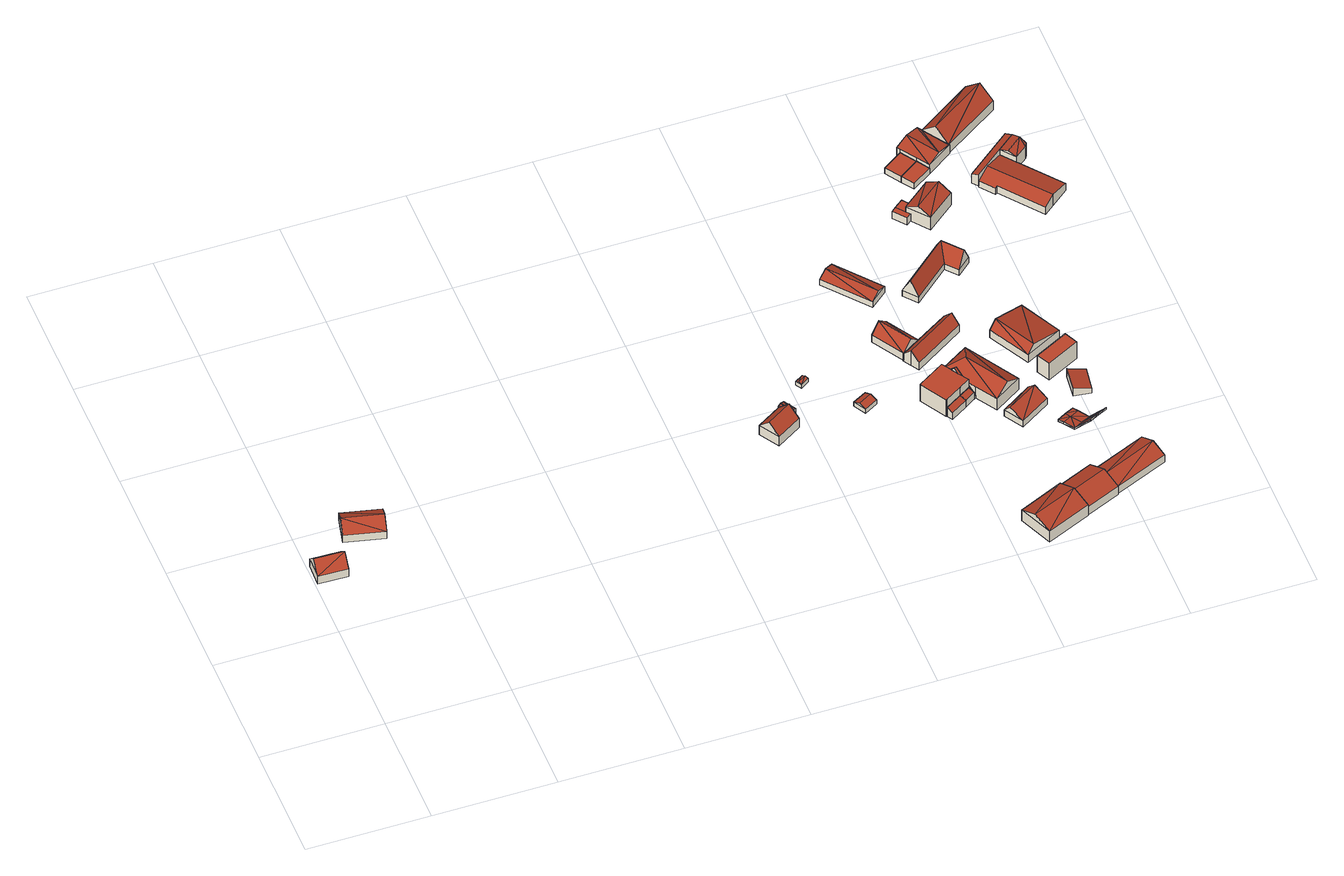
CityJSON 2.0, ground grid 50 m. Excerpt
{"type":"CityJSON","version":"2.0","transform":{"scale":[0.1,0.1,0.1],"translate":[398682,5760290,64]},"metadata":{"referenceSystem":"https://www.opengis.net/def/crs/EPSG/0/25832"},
"CityObjects":{
"building1":{"type":"Building","attributes":{"Gemeindeschluessel":"05515000","Geometrietyp2DReferenz":"3000","function":"31001_1000","roofType":"3100","measuredHeight":8.71},"address":[{"country":"Germany","locality":"Münster","thoroughfareNumber":"37","thoroughfareName":"Hunnebeckweg"}],"geometry":[{"type":"Solid","lod":"2","boundaries":[[[[0,1,2,3]],[[4,5,1,0]],[[6,7,5,4]],[[3,2,7,6]],[[0,8,4]],[[6,9,3]],[[9,8,0]],[[0,3,9]],[[8,9,6]],[[6,4,8]],[[1,5,7,2]]]],"semantics":{"surfaces":[{"type":"WallSurface"},{"type":"RoofSurface"},{"type":"GroundSurface"}],"values":[[0,0,0,0,0,0,1,1,1,1,2]]}}]},
"building2":{"type":"Building","attributes":{"Gemeindeschluessel":"05515000","Geometrietyp2DReferenz":"3000","function":"31001_2700","roofType":"3100","measuredHeight":7},"geometry":[{"type":"Solid","lod":"2","boundaries":[[[[10,11,12,13]],[[14,15,11,10]],[[16,17,15,14]],[[13,12,17,16]],[[10,18,14]],[[16,19,13]],[[18,10,13]],[[13,19,18]],[[14,18,19]],[[19,16,14]],[[11,15,17,12]]]],"semantics":{"surfaces":[{"type":"WallSurface"},{"type":"RoofSurface"},{"type":"GroundSurface"}],"values":[[0,0,0,0,0,0,1,1,1,1,2]]}}]},
"building3":{"type":"Building","attributes":{"Gemeindeschluessel":"05515000","Geometrietyp2DReferenz":"3000","function":"31001_1000","roofType":"3100","measuredHeight":9.49},"address":[{"country":"Germany","locality":"Münster","thoroughfareNumber":"35","thoroughfareName":"Hunnebeckweg"}],"geometry":[{"type":"Solid","lod":"2","boundaries":[[[[20,21,22,23]],[[24,25,21,20]],[[26,27,25,24]],[[23,22,27,26]],[[20,28,24]],[[26,29,23]],[[23,29,28,20]],[[24,28,29,26]],[[21,25,27,22]]]],"semantics":{"surfaces":[{"type":"WallSurface"},{"type":"RoofSurface"},{"type":"GroundSurface"}],"values":[[0,0,0,0,0,0,1,1,2]]}}]},
"building4":{"type":"Building","attributes":{"Gemeindeschluessel":"05515000","Geometrietyp2DReferenz":"3000","function":"51009_1611","roofType":"3100","measuredHeight":3.3},"geometry":[{"type":"Solid","lod":"2","boundaries":[[[[30,31,32,33]],[[34,35,31,30]],[[36,37,35,34]],[[33,32,37,36]],[[30,38,34]],[[36,39,33]],[[38,30,33]],[[33,39,38]],[[34,38,39]],[[39,36,34]],[[31,35,37,32]]]],"semantics":{"surfaces":[{"type":"WallSurface"},{"type":"RoofSurface"},{"type":"GroundSurface"}],"values":[[0,0,0,0,0,0,1,1,1,1,2]]}}]},
"building5":{"type":"Building","attributes":{"Gemeindeschluessel":"05515000","Geometrietyp2DReferenz":"3000","function":"31001_2700","roofType":"3100","measuredHeight":2.52},"geometry":[{"type":"Solid","lod":"2","boundaries":[[[[40,41,42,43]],[[44,45,41,40]],[[46,47,45,44]],[[43,42,47,46]],[[40,48,44]],[[46,49,43]],[[40,43,49]],[[49,48,40]],[[48,49,46]],[[46,44,48]],[[41,45,47,42]]]],"semantics":{"surfaces":[{"type":"WallSurface"},{"type":"RoofSurface"},{"type":"GroundSurface"}],"values":[[0,0,0,0,0,0,1,1,1,1,2]]}}]},
"building6":{"type":"Building","attributes":{"Gemeindeschluessel":"05515000","Geometrietyp2DReferenz":"3000","function":"31001_2700","roofType":"3100","measuredHeight":3.29},"geometry":[{"type":"Solid","lod":"2","boundaries":[[[[50,51,52,53]],[[54,55,51,50]],[[56,57,55,54]],[[53,52,57,56]],[[50,58,54]],[[56,59,53]],[[53,59,58,50]],[[54,58,59,56]],[[51,55,57,52]]]],"semantics":{"surfaces":[{"type":"WallSurface"},{"type":"RoofSurface"},{"type":"GroundSurface"}],"values":[[0,0,0,0,0,0,1,1,2]]}}]},
"building7":{"type":"Building","attributes":{"Gemeindeschluessel":"05515000","Geometrietyp2DReferenz":"3000","function":"31001_2700","roofType":"3100","measuredHeight":8.99},"geometry":[{"type":"Solid","lod":"2","boundaries":[[[[60,61,62,63]],[[64,65,61,60]],[[66,67,65,64]],[[63,62,67,66]],[[60,68,64]],[[66,69,63]],[[60,63,69]],[[69,68,60]],[[68,69,66]],[[66,64,68]],[[61,65,67,62]]]],"semantics":{"surfaces":[{"type":"WallSurface"},{"type":"RoofSurface"},{"type":"GroundSurface"}],"values":[[0,0,0,0,0,0,1,1,1,1,2]]}}]},
"building8":{"type":"Building","attributes":{"Gemeindeschluessel":"05515000","Geometrietyp2DReferenz":"3000","function":"31001_2700","roofType":"3100","measuredHeight":7.82},"geometry":[{"type":"Solid","lod":"2","boundaries":[[[[70,71,72,73]],[[74,75,71,70]],[[76,77,75,74]],[[73,72,77,76]],[[70,78,74]],[[76,79,73]],[[73,79,78]],[[78,70,73]],[[79,76,74]],[[74,78,79]],[[71,75,77,72]]]],"semantics":{"surfaces":[{"type":"WallSurface"},{"type":"RoofSurface"},{"type":"GroundSurface"}],"values":[[0,0,0,0,0,0,1,1,1,1,2]]}}]},
"building9":{"type":"Building","attributes":{"Gemeindeschluessel":"05515000","Geometrietyp2DReferenz":"3000","function":"31001_2700","roofType":"3100","measuredHeight":5.02},"geometry":[{"type":"Solid","lod":"2","boundaries":[[[[80,81,82,83]],[[84,85,81,80]],[[86,87,85,84]],[[83,82,87,86]],[[80,88,84]],[[86,89,83]],[[83,89,88]],[[88,80,83]],[[89,86,84]],[[84,88,89]],[[81,85,87,82]]]],"semantics":{"surfaces":[{"type":"WallSurface"},{"type":"RoofSurface"},{"type":"GroundSurface"}],"values":[[0,0,0,0,0,0,1,1,1,1,2]]}}]},
"building10":{"type":"Building","attributes":{"Gemeindeschluessel":"05515000","Geometrietyp2DReferenz":"3000","function":"51009_1610","roofType":"2100","measuredHeight":4.62},"geometry":[{"type":"Solid","lod":"2","boundaries":[[[[90,91,92,93]],[[94,95,91,90]],[[96,97,95,94]],[[93,92,97,96]],[[94,90,93,96]],[[91,95,97,92]]]],"semantics":{"surfaces":[{"type":"WallSurface"},{"type":"RoofSurface"},{"type":"GroundSurface"}],"values":[[0,0,0,0,1,2]]}}]},
"building11":{"type":"Building","attributes":{"Gemeindeschluessel":"05515000","Geometrietyp2DReferenz":"3000","function":"31001_1000"},"address":[{"country":"Germany","locality":"Münster","thoroughfareNumber":"33","thoroughfareName":"Hunnebeckweg"}],"children":["building11-1","building11-2","building11-3","building11-4"]},
"building11-1":{"type":"BuildingPart","attributes":{"roofType":"3100","measuredHeight":10.8},"parents":["building11"],"geometry":[{"type":"Solid","lod":"2","boundaries":[[[[98,99,100,101]],[[102,103,104,105]],[[101,106,107,108,109,98]],[[105,110,108,107,111,112,102]],[[99,104,103,113,100]],[[104,99,98,105]],[[103,102,114,113]],[[113,114,101,100]],[[108,110,109]],[[109,110,105,98]],[[106,111,107]],[[114,102,112]],[[106,101,114,112,111]]]],"semantics":{"surfaces":[{"type":"WallSurface"},{"type":"RoofSurface"},{"type":"GroundSurface"},{"type":"ClosureSurface"}],"values":[[0,0,1,1,2,3,0,3,0,3,0,0,3]]}}]},
"building11-2":{"type":"BuildingPart","attributes":{"roofType":"2100","measuredHeight":4.75},"parents":["building11"],"geometry":[{"type":"Solid","lod":"2","boundaries":[[[[94,115,116,96]],[[117,118,115,94]],[[119,120,118,117]],[[117,94,96,119]],[[115,118,120,116]],[[120,119,96,116]]]],"semantics":{"surfaces":[{"type":"WallSurface"},{"type":"RoofSurface"},{"type":"GroundSurface"},{"type":"ClosureSurface"}],"values":[[0,0,0,1,2,3]]}}]},
"building11-3":{"type":"BuildingPart","attributes":{"roofType":"5000","measuredHeight":9.9},"parents":["building11"],"geometry":[{"type":"Solid","lod":"2","boundaries":[[[[121,122,99,98,123]],[[124,125,122,121]],[[126,127,125,124]],[[128,105,104,127,126]],[[123,129,121]],[[126,130,129]],[[129,123,109,110,128,126]],[[130,124,121]],[[121,129,130]],[[130,126,124]],[[99,122,125,127,104]],[[109,123,98]],[[128,110,105]],[[99,104,105,98]],[[105,110,109,98]]]],"semantics":{"surfaces":[{"type":"WallSurface"},{"type":"RoofSurface"},{"type":"GroundSurface"},{"type":"ClosureSurface"}],"values":[[0,0,0,0,1,1,1,1,1,0,2,0,0,3,3]]}}]},
"building11-4":{"type":"BuildingPart","attributes":{"roofType":"9999","measuredHeight":9.04},"parents":["building11"],"geometry":[{"type":"Solid","lod":"2","boundaries":[[[[131,111,106,132,133,134,135,136,137]],[[135,138,120,119,136]],[[134,139,138,135]],[[133,140,139,134]],[[132,101,100,140,133]],[[111,131,112]],[[132,106,101]],[[137,96,116,113,114,112,131]],[[96,137,136,119]],[[100,101,114,113]],[[101,106,111,112,114]],[[120,116,96,119]],[[138,139,140,100,113,116,120]]]],"semantics":{"surfaces":[{"type":"RoofSurface"},{"type":"WallSurface"},{"type":"GroundSurface"}],"values":[[0,1,1,1,1,1,1,1,1,1,1,1,2]]}}]},
"building12":{"type":"Building","attributes":{"Gemeindeschluessel":"05515000","Geometrietyp2DReferenz":"3000","function":"31001_2700","roofType":"3100","measuredHeight":8.03},"geometry":[{"type":"Solid","lod":"2","boundaries":[[[[141,142,143,144]],[[145,146,142,141]],[[147,148,146,145]],[[149,150,148,147]],[[151,152,150,149]],[[153,154,152,151]],[[73,155,154,153]],[[144,143,155,73]],[[149,147,145,151]],[[141,144,73,153,151,145]],[[142,146,148,150,152,154,155,143]]]],"semantics":{"surfaces":[{"type":"WallSurface"},{"type":"RoofSurface"},{"type":"GroundSurface"}],"values":[[0,0,0,0,0,0,0,0,1,1,2]]}}]},
"building13":{"type":"Building","attributes":{"Gemeindeschluessel":"05515000","Geometrietyp2DReferenz":"3000","function":"31001_2700","roofType":"5000","measuredHeight":7.71},"geometry":[{"type":"Solid","lod":"2","boundaries":[[[[156,157,158,159]],[[160,161,157,156]],[[162,163,161,160]],[[164,165,163,162]],[[159,158,165,164]],[[166,160,156,159,167]],[[162,166,167,164]],[[160,166,162]],[[164,167,159]],[[157,161,163,165,158]]]],"semantics":{"surfaces":[{"type":"WallSurface"},{"type":"RoofSurface"},{"type":"GroundSurface"}],"values":[[0,0,0,0,0,1,1,0,0,2]]}}]},
"building14":{"type":"Building","attributes":{"Gemeindeschluessel":"05515000","Geometrietyp2DReferenz":"3000","function":"31001_2700","roofType":"3100","measuredHeight":6.54},"geometry":[{"type":"Solid","lod":"2","boundaries":[[[[168,169,170,171]],[[172,173,169,168]],[[174,175,173,172]],[[171,170,175,174]],[[168,176,172]],[[174,177,171]],[[168,171,177]],[[177,176,168]],[[176,177,174]],[[174,172,176]],[[169,173,175,170]]]],"semantics":{"surfaces":[{"type":"WallSurface"},{"type":"RoofSurface"},{"type":"GroundSurface"}],"values":[[0,0,0,0,0,0,1,1,1,1,2]]}}]},
"building15":{"type":"Building","attributes":{"Gemeindeschluessel":"05515000","Geometrietyp2DReferenz":"3000","function":"31001_2700","roofType":"3100","measuredHeight":6.72},"geometry":[{"type":"Solid","lod":"2","boundaries":[[[[178,179,180,181]],[[182,183,179,178]],[[162,184,183,182]],[[181,180,184,162]],[[178,185,182]],[[162,186,181]],[[186,185,178]],[[178,181,186]],[[162,182,185]],[[185,186,162]],[[179,183,184,180]]]],"semantics":{"surfaces":[{"type":"WallSurface"},{"type":"RoofSurface"},{"type":"GroundSurface"}],"values":[[0,0,0,0,0,0,1,1,1,1,2]]}}]},
"building16":{"type":"Building","attributes":{"Geometrietyp2DReferenz":"2000","Gemeindeschluessel":"05515000","function":"53001_1800","roofType":"9999","measuredHeight":1},"geometry":[{"type":"Solid","lod":"2","boundaries":[[[[187,188,189]],[[188,190,189]],[[191,192,187]],[[192,188,187]],[[193,194,191]],[[194,192,191]],[[195,196,193]],[[196,194,193]],[[197,198,195]],[[198,196,195]],[[199,200,197]],[[200,198,197]],[[201,202,199]],[[202,200,199]],[[203,204,201]],[[204,202,201]],[[205,206,203]],[[206,204,203]],[[207,208,205]],[[208,206,205]],[[190,209,210]],[[210,209,207]],[[209,208,207]],[[189,190,210]],[[194,211,192]],[[211,190,192]],[[192,190,188]],[[212,211,194]],[[213,212,196]],[[196,212,194]],[[200,213,198]],[[198,213,196]],[[208,209,211]],[[211,209,190]],[[206,208,211]],[[206,211,212]],[[204,206,213]],[[213,206,212]],[[202,204,200]],[[200,204,213]],[[214,191,189]],[[191,187,189]],[[215,193,214]],[[193,191,214]],[[216,195,215]],[[195,193,215]],[[199,197,216]],[[197,195,216]],[[207,214,210]],[[203,216,205]],[[214,189,210]],[[205,214,207]],[[205,215,214]],[[216,215,205]],[[201,199,203]],[[199,216,203]]]],"semantics":{"surfaces":[{"type":"WallSurface"},{"type":"GroundSurface"},{"type":"RoofSurface"}],"values":[[0,0,0,0,0,0,0,0,0,0,0,0,0,0,0,0,0,0,0,0,0,0,0,0,1,1,1,1,1,1,1,1,1,1,1,1,1,1,1,1,2,2,2,2,2,2,2,2,2,2,2,2,2,2,2,2]]}}]},
"building17":{"type":"Building","attributes":{"Gemeindeschluessel":"05515000","Geometrietyp2DReferenz":"3000","function":"31001_2700","roofType":"5000","measuredHeight":10.42},"geometry":[{"type":"Solid","lod":"2","boundaries":[[[[217,218,219,220]],[[221,222,218,217]],[[223,224,222,221]],[[225,226,224,223]],[[227,228,226,225]],[[220,219,228,227]],[[227,225,229]],[[229,225,223,230]],[[231,230,223,221,232]],[[221,217,232]],[[232,217,220,231]],[[230,231,220,227,229]],[[218,222,224,226,228,219]]]],"semantics":{"surfaces":[{"type":"WallSurface"},{"type":"RoofSurface"},{"type":"GroundSurface"}],"values":[[0,0,0,0,0,0,0,1,1,0,1,1,2]]}}]},
"building18":{"type":"Building","attributes":{"Geometrietyp2DReferenz":"3000","Gemeindeschluessel":"05515000","function":"31001_2700","roofType":"3100","measuredHeight":7.66},"geometry":[{"type":"Solid","lod":"2","boundaries":[[[[233,234,235,236]],[[237,238,234,233]],[[239,240,238,237]],[[236,235,240,239]],[[233,241,237]],[[239,242,236]],[[236,242,241]],[[241,233,236]],[[242,239,237]],[[237,241,242]],[[234,238,240,235]]]],"semantics":{"surfaces":[{"type":"WallSurface"},{"type":"RoofSurface"},{"type":"GroundSurface"}],"values":[[0,0,0,0,0,0,1,1,1,1,2]]}}]},
"building19":{"type":"Building","attributes":{"Gemeindeschluessel":"05515000","Geometrietyp2DReferenz":"3000","function":"51003_1201","roofType":"1000","measuredHeight":9},"geometry":[{"type":"Solid","lod":"2","boundaries":[[[[243,244,245,246]],[[247,248,244,243]],[[249,250,248,247]],[[246,245,250,249]],[[247,243,246,249]],[[244,248,250,245]]]],"semantics":{"surfaces":[{"type":"WallSurface"},{"type":"RoofSurface"},{"type":"GroundSurface"}],"values":[[0,0,0,0,1,2]]}}]},
"building20":{"type":"Building","attributes":{"Gemeindeschluessel":"05515000","Geometrietyp2DReferenz":"3000","function":"51009_1610","roofType":"2100","measuredHeight":4.08},"geometry":[{"type":"Solid","lod":"2","boundaries":[[[[251,252,253,254]],[[255,256,252,251]],[[257,258,256,255]],[[254,253,258,257]],[[255,251,254,257]],[[252,256,258,253]]]],"semantics":{"surfaces":[{"type":"WallSurface"},{"type":"RoofSurface"},{"type":"GroundSurface"}],"values":[[0,0,0,0,1,2]]}}]},
"building21":{"type":"Building","attributes":{"Gemeindeschluessel":"05515000","Geometrietyp2DReferenz":"3000","function":"31001_1000"},"address":[{"country":"Germany","locality":"Münster","thoroughfareNumber":"34","thoroughfareName":"Hunnebeckweg"}],"children":["building21-1","building21-2","building21-3"]},
"building21-1":{"type":"BuildingPart","attributes":{"roofType":"1000","measuredHeight":3.86},"parents":["building21"],"geometry":[{"type":"Solid","lod":"2","boundaries":[[[[259,260,261,262]],[[263,264,260,259]],[[265,266,264,263]],[[263,259,262,267,265]],[[260,264,266,268,261]],[[266,265,267,268]],[[268,267,262,261]]]],"semantics":{"surfaces":[{"type":"WallSurface"},{"type":"RoofSurface"},{"type":"GroundSurface"},{"type":"ClosureSurface"}],"values":[[0,0,0,1,2,3,3]]}}]},
"building21-2":{"type":"BuildingPart","attributes":{"roofType":"1000","measuredHeight":3.9},"parents":["building21"],"geometry":[{"type":"Solid","lod":"2","boundaries":[[[[269,270,266,265]],[[271,272,270,269]],[[269,265,267,271]],[[266,270,272,268]],[[268,267,265,266]],[[272,271,267,268]]]],"semantics":{"surfaces":[{"type":"WallSurface"},{"type":"RoofSurface"},{"type":"GroundSurface"},{"type":"ClosureSurface"}],"values":[[0,0,1,2,3,3]]}}]},
"building21-3":{"type":"BuildingPart","attributes":{"roofType":"3100","measuredHeight":9.8},"parents":["building21"],"geometry":[{"type":"Solid","lod":"2","boundaries":[[[[273,274,275,276]],[[276,275,277,278]],[[273,279,280]],[[278,281,276]],[[273,276,281]],[[281,279,273]],[[279,281,278]],[[278,280,279]],[[274,261,268,272,277,275]],[[274,273,280,267,262,261]],[[261,262,267,268]],[[272,271,267,280,278,277]],[[268,267,271,272]]]],"semantics":{"surfaces":[{"type":"WallSurface"},{"type":"RoofSurface"},{"type":"GroundSurface"},{"type":"ClosureSurface"}],"values":[[0,0,0,0,1,1,1,1,2,0,3,0,3]]}}]},
"building22":{"type":"Building","attributes":{"Gemeindeschluessel":"05515000","Geometrietyp2DReferenz":"3000","function":"31001_2460","roofType":"1000","measuredHeight":3},"geometry":[{"type":"Solid","lod":"2","boundaries":[[[[282,283,284,285]],[[286,287,283,282]],[[288,289,287,286]],[[285,284,289,288]],[[286,282,285,288]],[[283,287,289,284]]]],"semantics":{"surfaces":[{"type":"WallSurface"},{"type":"RoofSurface"},{"type":"GroundSurface"}],"values":[[0,0,0,0,1,2]]}}]},
"building23":{"type":"Building","attributes":{"Gemeindeschluessel":"05515000","Geometrietyp2DReferenz":"3000","function":"51009_1610","roofType":"1000","measuredHeight":3.19},"geometry":[{"type":"Solid","lod":"2","boundaries":[[[[290,287,291,292]],[[293,283,287,290]],[[294,295,283,293]],[[292,291,295,294]],[[293,290,292,294]],[[287,283,295,291]]]],"semantics":{"surfaces":[{"type":"WallSurface"},{"type":"RoofSurface"},{"type":"GroundSurface"}],"values":[[0,0,0,0,1,2]]}}]},
"building24":{"type":"Building","attributes":{"Gemeindeschluessel":"05515000","Geometrietyp2DReferenz":"3000","function":"31001_2700","roofType":"5000","measuredHeight":6.36},"geometry":[{"type":"Solid","lod":"2","boundaries":[[[[296,297,298,299]],[[300,301,297,296]],[[302,303,301,300]],[[304,305,303,302]],[[306,307,305,304]],[[308,295,307,306]],[[309,283,295,308]],[[310,284,283,309]],[[311,312,284,310]],[[299,298,312,311]],[[313,314,308]],[[311,310,309,308,314]],[[299,300,296]],[[306,304,302]],[[306,302,313]],[[302,300,313]],[[300,299,313]],[[314,313,299]],[[313,308,306]],[[314,299,311]],[[297,301,303,305,307,295,283,284,312,298]]]],"semantics":{"surfaces":[{"type":"WallSurface"},{"type":"RoofSurface"},{"type":"GroundSurface"}],"values":[[0,0,0,0,0,0,0,0,0,0,1,1,1,1,1,1,1,1,0,0,2]]}}]},
"building25":{"type":"Building","attributes":{"Gemeindeschluessel":"05515000","Geometrietyp2DReferenz":"3000","function":"51009_1610","roofType":"2100","measuredHeight":6},"geometry":[{"type":"Solid","lod":"2","boundaries":[[[[315,316,317,318]],[[319,320,316,315]],[[321,322,320,319]],[[318,317,322,321]],[[319,315,318,321]],[[316,320,322,317]]]],"semantics":{"surfaces":[{"type":"WallSurface"},{"type":"RoofSurface"},{"type":"GroundSurface"}],"values":[[0,0,0,0,1,2]]}}]},
"building26":{"type":"Building","attributes":{"Gemeindeschluessel":"05515000","Geometrietyp2DReferenz":"3000","function":"31001_2700","roofType":"5000","measuredHeight":10.67},"geometry":[{"type":"Solid","lod":"2","boundaries":[[[[323,324,325,326]],[[327,328,324,323]],[[329,330,328,327]],[[331,332,330,329]],[[333,334,332,331]],[[326,325,334,333]],[[333,335,336]],[[333,331,329,335]],[[326,336,323]],[[323,336,327]],[[335,327,336]],[[336,326,333]],[[335,329,327]],[[324,328,330,332,334,325]]]],"semantics":{"surfaces":[{"type":"WallSurface"},{"type":"RoofSurface"},{"type":"GroundSurface"}],"values":[[0,0,0,0,0,0,1,1,1,1,1,0,0,2]]}}]},
"building27":{"type":"Building","attributes":{"Gemeindeschluessel":"05515000","Geometrietyp2DReferenz":"3000","function":"31001_2700"},"children":["building27-1","building27-2"]},
"building27-1":{"type":"BuildingPart","attributes":{"roofType":"5000","measuredHeight":7.59},"parents":["building27"],"geometry":[{"type":"Solid","lod":"2","boundaries":[[[[337,338,339,340,341]],[[342,343,344,345,346]],[[347,348,343,342]],[[341,340,348,347]],[[349,342,346,350]],[[341,347,349]],[[337,341,349]],[[349,350,337]],[[342,349,347]],[[337,350,346]],[[339,344,343,348,340]],[[338,337,346,345]],[[344,339,338,345]]]],"semantics":{"surfaces":[{"type":"WallSurface"},{"type":"RoofSurface"},{"type":"GroundSurface"},{"type":"ClosureSurface"}],"values":[[0,0,0,0,1,1,1,1,0,0,2,0,3]]}}]},
"building27-2":{"type":"BuildingPart","attributes":{"roofType":"3100","measuredHeight":5.79},"parents":["building27"],"geometry":[{"type":"Solid","lod":"2","boundaries":[[[[351,352,353,354]],[[355,356,352,351]],[[357,358,356,355]],[[359,360,358,357]],[[361,362,360,359]],[[363,364,362,361]],[[345,344,364,363]],[[354,353,339,338]],[[361,359,357,355,351,363]],[[354,338,345,363,351]],[[352,356,358,360,362,364,344,339,353]],[[339,344,345,338]]]],"semantics":{"surfaces":[{"type":"WallSurface"},{"type":"RoofSurface"},{"type":"GroundSurface"},{"type":"ClosureSurface"}],"values":[[0,0,0,0,0,0,0,0,1,1,2,3]]}}]}
},
"vertices":[
[125,824,69],[125,824,30],[5,827,30],[5,827,69],[122,729,69],[122,729,30],[2,732,69],[2,732,30],[124,776,117],[3,780,117],
[347,976,67],[347,976,30],[187,1013,30],[187,1013,67],[322,862,67],[322,862,30],[161,899,67],[161,899,30],[334,919,100],[174,956,100],
[1905,950,73],[1905,950,25],[1803,888,25],[1803,888,73],[1955,869,73],[1955,869,25],[1853,806,73],[1853,806,25],[1930,910,120],[1828,847,120],
[1967,940,53],[1967,940,25],[1937,988,25],[1937,988,53],[1939,923,53],[1939,923,25],[1909,971,53],[1909,971,25],[1953,931,58],[1923,980,58],
[2034,1060,37],[2034,1060,18],[2069,1082,18],[2069,1082,37],[2019,1083,37],[2019,1083,18],[2053,1104,37],[2053,1104,18],[2027,1071,43],[2061,1093,43],
[2215,862,36],[2215,862,14],[2270,893,14],[2270,893,36],[2187,912,36],[2187,912,14],[2242,942,36],[2242,942,14],[2201,887,47],[2256,918,47],
[2627,4,78],[2627,4,22],[2809,82,22],[2809,82,78],[2568,143,78],[2568,143,22],[2750,222,78],[2750,222,22],[2597,74,112],[2779,152,112],
[2361,1194,53],[2361,1194,17],[2440,1064,17],[2440,1064,53],[2436,1241,53],[2436,1241,17],[2515,1112,53],[2515,1112,17],[2398,1218,95],[2478,1088,95],
[2277,1528,53],[2277,1528,22],[2422,1352,22],[2422,1352,53],[2347,1585,53],[2347,1585,22],[2492,1409,53],[2492,1409,22],[2312,1556,72],[2457,1380,72],
[2619,792,48],[2619,792,13],[2605,814,13],[2605,814,59],[2577,765,48],[2577,765,13],[2562,787,59],[2562,787,13],
[2544,927,55],[2544,927,12],[2537,922,12],[2537,922,55],[2619,792,27],[2619,792,12],[2626,796,12],[2626,796,27],[2561,884,102],[2570,870,120],[2577,874,120],[2553,913,72],[2602,834,72],[2579,855,102],[2605,814,54],[2605,814,12],[2605,814,32],
[2577,765,12],[2562,787,12],[2509,723,48],[2509,723,12],[2495,745,59],[2495,745,12],
[2659,999,72],[2659,999,12],[2544,927,72],[2791,781,72],[2791,781,12],[2680,712,72],[2680,712,12],[2626,796,72],[2630,917,111],[2735,747,111],
[2605,814,102],[2537,922,102],[2427,853,102],[2491,746,102],[2494,747,102],[2495,745,102],[2562,787,102],[2494,747,12],[2491,746,12],[2427,853,12],
[2646,1192,54],[2646,1192,15],[2515,1112,15],[2515,1112,52],[2665,1161,95],[2665,1161,15],[2683,1130,54],[2683,1130,15],[2477,1000,53],[2477,1000,15],[2457,1031,95],[2457,1031,15],[2438,1063,53],[2438,1063,15],[2440,1064,15],
[2890,283,68],[2890,283,24],[2750,222,24],[2750,222,68],[2901,257,80],[2901,257,24],[2950,142,67],[2950,142,24],[2809,82,67],[2809,82,24],[2920,213,101],[2779,153,101],
[2741,596,46],[2741,596,12],[2864,673,12],[2864,673,46],[2693,673,46],[2693,673,12],[2817,753,46],[2817,753,12],[2709,648,78],[2833,726,78],
[3118,350,67],[3118,350,28],[2901,257,28],[2901,257,67],[3167,234,67],[3167,234,28],[2950,142,28],[3142,292,95],[2925,199,95],
[2946,624,13],[2946,624,3],[2911,606,13],[2911,606,3],[2959,599,18],[2959,599,8],[2984,550,27],[2984,550,17],[3015,489,114],[3015,489,104],[3023,473,137],[3023,473,127],[2987,455,137],[2987,455,127],[2951,437,137],[2951,437,127],[2944,453,114],[2944,453,104],[2913,514,27],[2913,514,17],[2888,563,18],[2888,563,8],[2875,587,3],[2875,587,13],[2923,581,8],[2948,532,17],[2979,471,104],[2923,581,18],[2948,532,27],[2979,471,114],
[2592,1319,47],[2592,1319,17],[2741,1447,17],[2741,1447,47],[2547,1373,47],[2547,1373,17],[2750,1548,47],[2750,1548,17],[2837,1448,47],[2837,1448,17],[2782,1400,47],[2782,1400,17],[2810,1424,120],[2746,1497,121],[2745,1497,119],[2570,1346,118],
[2782,1068,53],[2782,1068,12],[2871,900,12],[2871,900,53],[2936,1146,53],[2936,1146,12],[3023,977,53],[3023,977,12],[2810,1083,88],[2899,914,88],
[3022,910,102],[3022,910,12],[2886,841,12],[2886,841,102],[3048,856,102],[3048,856,12],[2914,789,102],[2914,789,12],
[3054,772,36],[3054,772,14],[2981,782,14],[2981,782,55],[3039,670,37],[3039,670,14],[2968,679,55],[2968,679,14],
[2686,1699,65],[2686,1699,26],[2705,1714,26],[2705,1714,65],[2645,1750,65],[2645,1750,26],[2664,1765,65],[2664,1765,26],[2692,1730,65],[2692,1730,26],
[2698,1792,65],[2698,1792,26],[2725,1758,65],[2725,1758,26],
[2760,1646,92],[2760,1646,26],[2875,1738,26],[2875,1738,92],[2807,1823,26],[2807,1823,92],[2726,1688,124],[2692,1730,92],[2841,1781,124],
[2820,1962,60],[2820,1962,30],[2778,2025,30],[2778,2025,60],[2740,1908,60],[2740,1908,30],[2698,1971,60],[2698,1971,30],
[2740,1908,61],[2773,1858,30],[2773,1858,61],[2820,1962,61],[2853,1911,61],[2853,1911,30],
[2888,2089,78],[2888,2089,30],[2876,2108,30],[2876,2108,78],[2887,2089,78],[2887,2089,30],[2956,1984,78],[2956,1984,30],[2958,1985,78],[2958,1985,30],[2959,1983,78],[2959,1983,30],[2853,1911,78],[2820,1962,78],[2778,2025,78],[2769,2038,78],[2769,2038,30],[2905,1947,93],[2821,2072,93],
[3192,1947,84],[3192,1947,24],[3173,1971,24],[3173,1971,73],[3004,1796,84],[3004,1796,24],[2985,1820,73],[2985,1820,24],
[2958,1985,79],[2958,1985,31],[3187,2135,31],[3187,2135,79],[2956,1984,79],[2956,1984,31],[2887,2089,79],[2887,2089,31],[2888,2089,79],[2888,2089,31],[3116,2240,79],[3116,2240,31],[2922,2036,138],[3152,2187,138],
[3169,1833,85],[3169,1833,57],[3169,1833,20],[3219,1872,20],[3219,1872,85],[3192,1947,85],[3192,1947,20],[3122,1891,20],[3122,1891,57],[3122,1891,85],[3226,1887,85],[3226,1887,20],[3210,1915,96],[3145,1862,96],
[3231,1612,78],[3231,1612,20],[3302,1668,20],[3302,1668,57],[3190,1578,57],[3190,1578,20],[3058,1744,57],[3058,1744,20],[3051,1738,53],[3051,1738,20],[3004,1796,53],[3004,1796,20],[3052,1835,78],[3052,1835,20]
]}
